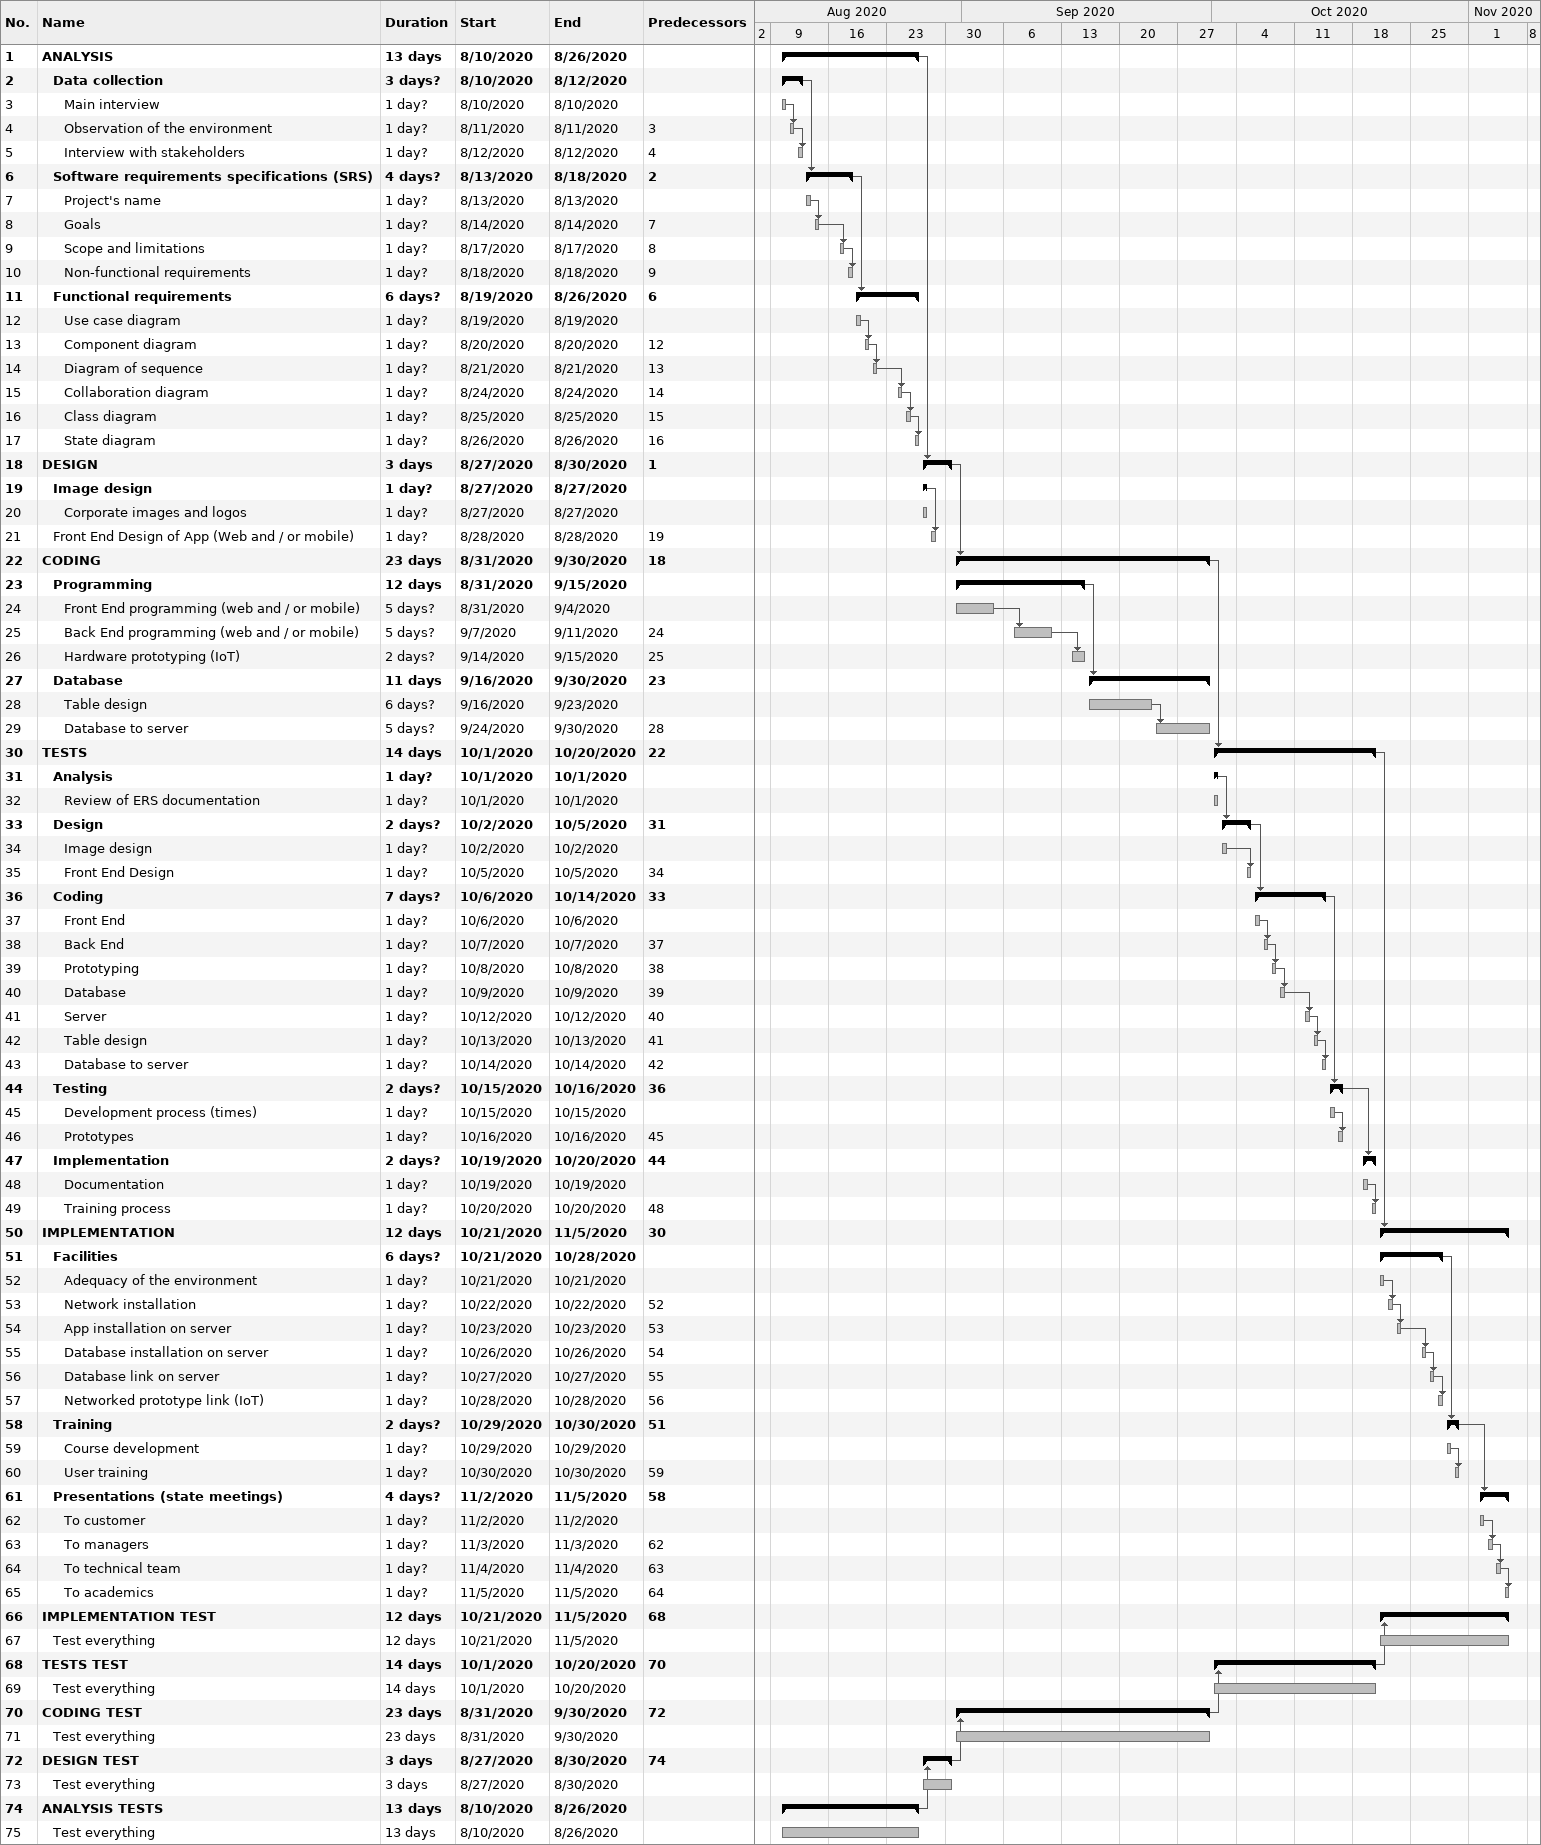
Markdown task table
| ID | Level | Task | Duration | Start | Finish | Predecessors |
|---|---|---|---|---|---|---|
| 1 | 1 | **ANALYSIS** | 13d | 2020-08-10 | 2020-08-26 |  |
| 2 | 2 | **Data collection** | 3d? | 2020-08-10 | 2020-08-12 |  |
| 3 | 3 | Main interview | 1d? | 2020-08-10 | 2020-08-10 |  |
| 4 | 3 | Observation of the environment | 1d? | 2020-08-11 | 2020-08-11 | 3 |
| 5 | 3 | Interview with stakeholders | 1d? | 2020-08-12 | 2020-08-12 | 4 |
| 6 | 2 | **Software requirements specifications (SRS)** | 4d? | 2020-08-13 | 2020-08-18 | 2 |
| 7 | 3 | Project's name | 1d? | 2020-08-13 | 2020-08-13 |  |
| 8 | 3 | Goals | 1d? | 2020-08-14 | 2020-08-14 | 7 |
| 9 | 3 | Scope and limitations | 1d? | 2020-08-17 | 2020-08-17 | 8 |
| 10 | 3 | Non-functional requirements | 1d? | 2020-08-18 | 2020-08-18 | 9 |
| 11 | 2 | **Functional requirements** | 6d? | 2020-08-19 | 2020-08-26 | 6 |
| 12 | 3 | Use case diagram | 1d? | 2020-08-19 | 2020-08-19 |  |
| 13 | 3 | Component diagram | 1d? | 2020-08-20 | 2020-08-20 | 12 |
| 14 | 3 | Diagram of sequence | 1d? | 2020-08-21 | 2020-08-21 | 13 |
| 15 | 3 | Collaboration diagram | 1d? | 2020-08-24 | 2020-08-24 | 14 |
| 16 | 3 | Class diagram | 1d? | 2020-08-25 | 2020-08-25 | 15 |
| 17 | 3 | State diagram | 1d? | 2020-08-26 | 2020-08-26 | 16 |
| 18 | 1 | **DESIGN** | 3d | 2020-08-27 | 2020-08-30 | 1 |
| 19 | 2 | **Image design** | 1d? | 2020-08-27 | 2020-08-27 |  |
| 20 | 3 | Corporate images and logos | 1d? | 2020-08-27 | 2020-08-27 |  |
| 21 | 2 | Front End Design of App (Web and / or mobile) | 1d? | 2020-08-28 | 2020-08-28 | 19 |
| 22 | 1 | **CODING** | 23d | 2020-08-31 | 2020-09-30 | 18 |
| 23 | 2 | **Programming** | 12d | 2020-08-31 | 2020-09-15 |  |
| 24 | 3 | Front End programming (web and / or mobile) | 5d? | 2020-08-31 | 2020-09-04 |  |
| 25 | 3 | Back End programming (web and / or mobile) | 5d? | 2020-09-07 | 2020-09-11 | 24 |
| 26 | 3 | Hardware prototyping (IoT) | 2d? | 2020-09-14 | 2020-09-15 | 25 |
| 27 | 2 | **Database** | 11d | 2020-09-16 | 2020-09-30 | 23 |
| 28 | 3 | Table design | 6d? | 2020-09-16 | 2020-09-23 |  |
| 29 | 3 | Database to server | 5d? | 2020-09-24 | 2020-09-30 | 28 |
| 30 | 1 | **TESTS** | 14d | 2020-10-01 | 2020-10-20 | 22 |
| 31 | 2 | **Analysis** | 1d? | 2020-10-01 | 2020-10-01 |  |
| 32 | 3 | Review of ERS documentation | 1d? | 2020-10-01 | 2020-10-01 |  |
| 33 | 2 | **Design** | 2d? | 2020-10-02 | 2020-10-05 | 31 |
| 34 | 3 | Image design | 1d? | 2020-10-02 | 2020-10-02 |  |
| 35 | 3 | Front End Design | 1d? | 2020-10-05 | 2020-10-05 | 34 |
| 36 | 2 | **Coding** | 7d? | 2020-10-06 | 2020-10-14 | 33 |
| 37 | 3 | Front End | 1d? | 2020-10-06 | 2020-10-06 |  |
| 38 | 3 | Back End | 1d? | 2020-10-07 | 2020-10-07 | 37 |
| 39 | 3 | Prototyping | 1d? | 2020-10-08 | 2020-10-08 | 38 |
| 40 | 3 | Database | 1d? | 2020-10-09 | 2020-10-09 | 39 |
| 41 | 3 | Server | 1d? | 2020-10-12 | 2020-10-12 | 40 |
| 42 | 3 | Table design | 1d? | 2020-10-13 | 2020-10-13 | 41 |
| 43 | 3 | Database to server | 1d? | 2020-10-14 | 2020-10-14 | 42 |
| 44 | 2 | **Testing** | 2d? | 2020-10-15 | 2020-10-16 | 36 |
| 45 | 3 | Development process (times) | 1d? | 2020-10-15 | 2020-10-15 |  |
| 46 | 3 | Prototypes | 1d? | 2020-10-16 | 2020-10-16 | 45 |
| 47 | 2 | **Implementation** | 2d? | 2020-10-19 | 2020-10-20 | 44 |
| 48 | 3 | Documentation | 1d? | 2020-10-19 | 2020-10-19 |  |
| 49 | 3 | Training process | 1d? | 2020-10-20 | 2020-10-20 | 48 |
| 50 | 1 | **IMPLEMENTATION** | 12d | 2020-10-21 | 2020-11-05 | 30 |
| 51 | 2 | **Facilities** | 6d? | 2020-10-21 | 2020-10-28 |  |
| 52 | 3 | Adequacy of the environment | 1d? | 2020-10-21 | 2020-10-21 |  |
| 53 | 3 | Network installation | 1d? | 2020-10-22 | 2020-10-22 | 52 |
| 54 | 3 | App installation on server | 1d? | 2020-10-23 | 2020-10-23 | 53 |
| 55 | 3 | Database installation on server | 1d? | 2020-10-26 | 2020-10-26 | 54 |
| 56 | 3 | Database link on server | 1d? | 2020-10-27 | 2020-10-27 | 55 |
| 57 | 3 | Networked prototype link (IoT) | 1d? | 2020-10-28 | 2020-10-28 | 56 |
| 58 | 2 | **Training** | 2d? | 2020-10-29 | 2020-10-30 | 51 |
| 59 | 3 | Course development | 1d? | 2020-10-29 | 2020-10-29 |  |
| 60 | 3 | User training | 1d? | 2020-10-30 | 2020-10-30 | 59 |
| 61 | 2 | **Presentations (state meetings)** | 4d? | 2020-11-02 | 2020-11-05 | 58 |
| 62 | 3 | To customer | 1d? | 2020-11-02 | 2020-11-02 |  |
| 63 | 3 | To managers | 1d? | 2020-11-03 | 2020-11-03 | 62 |
| 64 | 3 | To technical team | 1d? | 2020-11-04 | 2020-11-04 | 63 |
| 65 | 3 | To academics | 1d? | 2020-11-05 | 2020-11-05 | 64 |
| 66 | 1 | **IMPLEMENTATION TEST** | 12d | 2020-10-21 | 2020-11-05 | 68 |
| 67 | 2 | Test everything | 12d | 2020-10-21 | 2020-11-05 |  |
| 68 | 1 | **TESTS TEST** | 14d | 2020-10-01 | 2020-10-20 | 70 |
| 69 | 2 | Test everything | 14d | 2020-10-01 | 2020-10-20 |  |
| 70 | 1 | **CODING TEST** | 23d | 2020-08-31 | 2020-09-30 | 72 |
| 71 | 2 | Test everything | 23d | 2020-08-31 | 2020-09-30 |  |
| 72 | 1 | **DESIGN TEST** | 3d | 2020-08-27 | 2020-08-30 | 74 |
| 73 | 2 | Test everything | 3d | 2020-08-27 | 2020-08-30 |  |
| 74 | 1 | **ANALYSIS TESTS** | 13d | 2020-08-10 | 2020-08-26 |  |
| 75 | 2 | Test everything | 13d | 2020-08-10 | 2020-08-26 |  |
